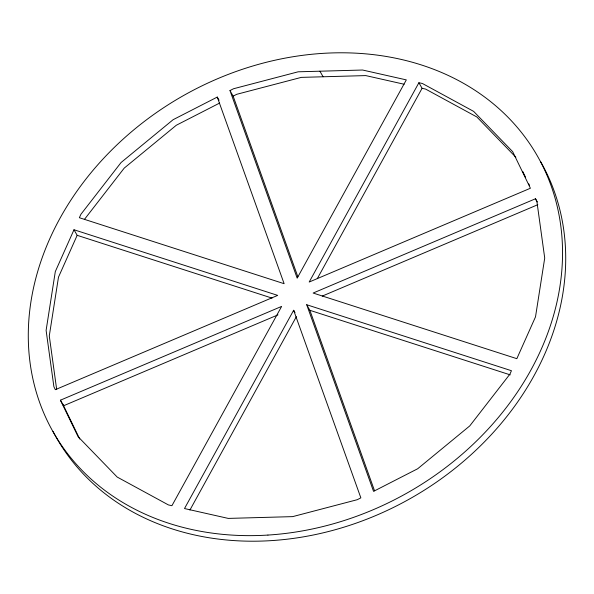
<?xml version="1.0" encoding="UTF-8"?>
<svg xmlns="http://www.w3.org/2000/svg" width="594" height="594" viewBox="0 0 594 594"><rect width="100%" height="100%" fill="white"/><g stroke="black" fill="none" stroke-linecap="round" stroke-linejoin="round"><path stroke-width="0.89" d="M73.99 229.752L55.309 271.584L46.109 330.383L53.891 386.716L55.324 389.671L277.688 295.389L73.99 229.752L77.168 235.321L272.052 298.114M77.168 235.321L58.487 277.153L49.28 335.952L56.69 389.56M293.651 310.268L184.504 508.546L228.237 518.406L292.671 516.624L357.291 499.688L360.855 497.861L293.651 310.268L295.01 312.652M418.904 82.722L309.192 282.039L530.405 188.246L512.689 151.693L473.633 111.375L422.438 83.516L418.904 82.722L422.082 88.291L425.616 89.085L476.811 116.944L515.859 157.254M189.917 510.053L296.376 316.647M317.27 278.69L422.082 88.291M84.623 219.171L124.243 168.087L176.307 125.252L219.632 103.066M217.27 97.074L173.136 119.684L121.065 162.526L80.881 214.33L79.366 217.716L284.125 283.694L217.27 97.074L219.082 100.26M229.967 90.57L233.539 88.744L298.151 71.807L362.585 70.025L406.318 79.886L297.178 278.163L229.967 90.57L233.145 96.139L297.854 276.752M233.145 96.139L236.709 94.312L301.329 77.376L365.763 75.594L404.143 84.244M60.425 400.185L281.638 306.4L171.918 505.709L168.384 504.915L117.189 477.056L78.141 436.746L60.425 400.185L63.595 405.754L277.977 314.865M535.498 198.76L313.135 293.042L516.832 358.679L535.513 316.847L544.72 258.048L536.931 201.715L535.498 198.76L537.318 201.945M322.275 296.079L537.822 204.692M306.697 304.737L511.456 370.715L509.949 374.101L469.757 425.913L417.693 468.748L373.552 491.357L306.697 304.737L309.875 310.306L374.547 490.815M309.875 310.306L510.216 374.866M319.914 71.206L323.091 76.775M522.705 171.384L525.527 177.198M528.749 183.843L529.551 185.506M62.422 403.326L79.7 438.988M540.666 161.731A278.675 227.999 -29.7 0 1 407.655 500.022A278.675 227.999 -29.7 0 1 53.029 431.444M267.939 535.068A278.675 227.999 -29.7 0 0 539.263 159.341A278.675 227.999 -29.7 0 0 79.032 188.246A278.675 227.999 -29.7 0 0 267.939 535.068"/></g></svg>
